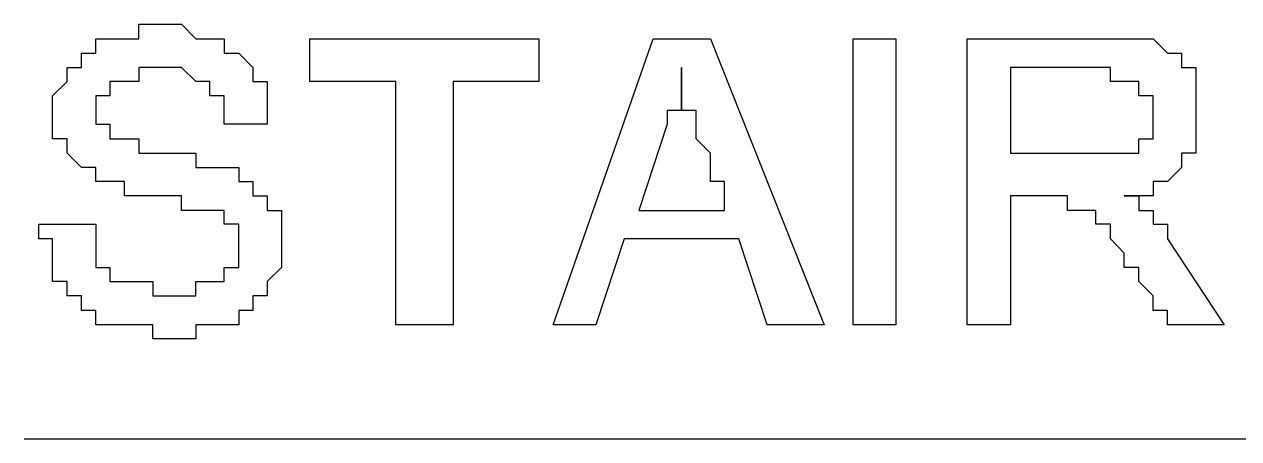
# Model space of a CAD drawing. Header units: inches. Extents: x -628 to 1537, y -1730 to 336.
# Drawn here: x 316.09 to 338.6, y -425.84 to -418.15 of the extents above; entities that cross this region are included whole.
import ezdxf

# ---------------------------------------------------------------- set-up
doc = ezdxf.new("R2010")
doc.units = ezdxf.units.IN
doc.layers.get('0').update_dxf_attribs({"linetype": 'CONTINUOUS'})

msp = doc.modelspace()

# ---------------------------------------------------------------- linework, layer by layer
at = {"color": 6}
for p, q in [((318.214, -418.424), (318.214, -418.155)), ((318.214, -418.155), (318.214, -418.155)), ((318.214, -418.155), (318.214, -418.155)), ((318.214, -418.155), (318.472, -418.155)), ((318.472, -418.155), (318.472, -418.155)), ((318.472, -418.155), (318.472, -418.155)), ((318.472, -418.155), (318.739, -418.155)), ((318.739, -418.155), (318.739, -418.155)), ((318.739, -418.155), (318.739, -418.155)), ((318.739, -418.155), (318.739, -418.155)), ((318.739, -418.155), (319.006, -418.155)), ((319.006, -418.155), (319.006, -418.155)), ((319.006, -418.155), (319.006, -418.155)), ((319.006, -418.155), (319.275, -418.424)), ((317.421, -418.692), (317.421, -418.424)), ((317.421, -418.424), (317.421, -418.424)), ((317.421, -418.424), (317.421, -418.424)), ((317.421, -418.424), (317.68, -418.424)), ((317.68, -418.424), (317.68, -418.424)), ((317.68, -418.424), (317.68, -418.424)), ((317.68, -418.424), (317.68, -418.424)), ((317.68, -418.424), (317.947, -418.424)), ((317.947, -418.424), (317.947, -418.424)), ((317.947, -418.424), (317.947, -418.424)), ((317.947, -418.424), (318.214, -418.424)), ((319.275, -418.424), (319.275, -418.424)), ((319.275, -418.424), (319.275, -418.424)), ((319.275, -418.424), (319.275, -418.424)), ((319.275, -418.424), (319.533, -418.424)), ((319.533, -418.424), (319.533, -418.424)), ((319.533, -418.424), (319.533, -418.424)), ((319.533, -418.424), (319.8, -418.424)), ((319.8, -418.424), (319.8, -418.424)), ((319.8, -418.424), (319.8, -418.424)), ((319.8, -418.424), (319.8, -418.424)), ((319.8, -418.424), (319.8, -418.692)), ((321.387, -419.216), (321.387, -418.424)), ((321.387, -418.424), (325.627, -418.424)), ((325.627, -418.424), (325.627, -419.216)), ((325.896, -423.726), (327.748, -418.424)), ((327.748, -418.424), (328.809, -418.424)), ((328.809, -418.424), (330.921, -423.726)), ((331.456, -423.726), (331.456, -418.424)), ((331.456, -418.424), (332.248, -418.424)), ((332.248, -418.424), (332.248, -423.726)), ((333.568, -423.726), (333.568, -418.424)), ((333.568, -418.424), (335.956, -418.424)), ((335.956, -418.424), (335.956, -418.424)), ((335.956, -418.424), (336.223, -418.424)), ((336.223, -418.424), (336.223, -418.424)), ((336.223, -418.424), (336.223, -418.424)), ((336.223, -418.424), (336.223, -418.424)), ((336.223, -418.424), (336.481, -418.424)), ((336.481, -418.424), (336.481, -418.424)), ((336.481, -418.424), (336.481, -418.424)), ((336.481, -418.424), (336.75, -418.424)), ((336.75, -418.424), (336.75, -418.424)), ((336.75, -418.424), (336.75, -418.424)), ((336.75, -418.424), (336.75, -418.424)), ((336.75, -418.424), (337.017, -418.424)), ((337.017, -418.424), (337.017, -418.424)), ((337.017, -418.424), (337.017, -418.424)), ((337.017, -418.424), (337.017, -418.424)), ((337.017, -418.424), (337.284, -418.692)), ((317.154, -418.959), (317.154, -418.692)), ((317.154, -418.692), (317.154, -418.692)), ((317.154, -418.692), (317.154, -418.692)), ((317.154, -418.692), (317.154, -418.692)), ((317.154, -418.692), (317.154, -418.692)), ((317.154, -418.692), (317.421, -418.692)), ((317.421, -418.692), (317.421, -418.692)), ((319.8, -418.692), (320.068, -418.692)), ((320.068, -418.692), (320.068, -418.692)), ((320.068, -418.692), (320.068, -418.692)), ((320.068, -418.692), (320.068, -418.692)), ((320.068, -418.692), (320.068, -418.692)), ((320.068, -418.692), (320.326, -418.959)), ((337.284, -418.692), (337.284, -418.692)), ((337.284, -418.692), (337.284, -418.692)), ((337.284, -418.692), (337.284, -418.692)), ((337.284, -418.692), (337.284, -418.692)), ((337.284, -418.692), (337.543, -418.692)), ((337.543, -418.692), (337.543, -418.959)), ((316.887, -419.216), (316.887, -418.959)), ((316.887, -418.959), (316.887, -418.959)), ((316.887, -418.959), (316.887, -418.959)), ((316.887, -418.959), (317.154, -418.959)), ((318.472, -418.959), (318.214, -418.959)), ((318.214, -418.959), (318.214, -418.959)), ((318.214, -418.959), (318.214, -418.959)), ((318.214, -418.959), (318.214, -419.216)), ((318.739, -418.959), (318.472, -418.959)), ((318.472, -418.959), (318.472, -418.959)), ((318.472, -418.959), (318.472, -418.959)), ((319.006, -418.959), (318.739, -418.959)), ((318.739, -418.959), (318.739, -418.959)), ((318.739, -418.959), (318.739, -418.959)), ((318.739, -418.959), (318.739, -418.959)), ((319.275, -419.216), (319.006, -418.959)), ((319.006, -418.959), (319.006, -418.959)), ((319.006, -418.959), (319.006, -418.959)), ((320.326, -418.959), (320.326, -418.959)), ((320.326, -418.959), (320.326, -418.959)), ((320.326, -418.959), (320.326, -418.959)), ((320.326, -418.959), (320.326, -418.959)), ((320.326, -418.959), (320.326, -419.216)), ((328.276, -419.216), (328.276, -418.959)), ((328.276, -418.959), (328.276, -418.959)), ((328.276, -418.959), (328.276, -419.216)), ((335.956, -418.959), (334.369, -418.959)), ((334.369, -418.959), (334.369, -420.543)), ((336.223, -418.959), (335.956, -418.959)), ((335.956, -418.959), (335.956, -418.959)), ((336.223, -419.216), (336.223, -418.959)), ((336.223, -418.959), (336.223, -418.959)), ((337.543, -418.959), (337.543, -418.959)), ((337.543, -418.959), (337.543, -418.959)), ((337.543, -418.959), (337.543, -418.959)), ((337.543, -418.959), (337.81, -418.959)), ((337.81, -418.959), (337.81, -419.216)), ((316.618, -419.484), (316.887, -419.216)), ((316.887, -419.216), (316.887, -419.216)), ((316.887, -419.216), (316.887, -419.216)), ((316.887, -419.216), (316.887, -419.216)), ((317.947, -419.216), (317.68, -419.216)), ((317.68, -419.216), (317.68, -419.216)), ((317.68, -419.216), (317.68, -419.216)), ((317.68, -419.216), (317.68, -419.484)), ((318.214, -419.216), (317.947, -419.216)), ((317.947, -419.216), (317.947, -419.216)), ((317.947, -419.216), (317.947, -419.216)), ((317.947, -419.216), (317.947, -419.216)), ((319.533, -419.216), (319.275, -419.216)), ((319.275, -419.216), (319.275, -419.216)), ((319.275, -419.216), (319.275, -419.216)), ((319.275, -419.216), (319.275, -419.216)), ((319.533, -419.484), (319.533, -419.216)), ((319.533, -419.216), (319.533, -419.216)), ((319.533, -419.216), (319.533, -419.216)), ((319.533, -419.216), (319.533, -419.216)), ((319.533, -419.216), (319.533, -419.216)), ((320.326, -419.216), (320.592, -419.216)), ((320.592, -419.216), (320.592, -419.216)), ((320.592, -419.216), (320.592, -419.216)), ((320.592, -419.216), (320.592, -419.484)), ((322.981, -419.216), (321.387, -419.216)), ((322.981, -423.726), (322.981, -419.216)), ((325.627, -419.216), (324.042, -419.216)), ((324.042, -419.216), (324.042, -423.726)), ((328.276, -419.484), (328.276, -419.216)), ((328.276, -419.216), (328.276, -419.216)), ((328.276, -419.216), (328.276, -419.216)), ((328.276, -419.216), (328.276, -419.216)), ((328.276, -419.216), (328.276, -419.216)), ((328.276, -419.216), (328.276, -419.216)), ((328.276, -419.216), (328.276, -419.216)), ((328.276, -419.216), (328.276, -419.484)), ((336.481, -419.216), (336.223, -419.216)), ((336.75, -419.216), (336.481, -419.216)), ((336.481, -419.216), (336.481, -419.216)), ((336.481, -419.216), (336.481, -419.216)), ((336.481, -419.216), (336.481, -419.216)), ((336.75, -419.484), (336.75, -419.216)), ((336.75, -419.216), (336.75, -419.216)), ((336.75, -419.216), (336.75, -419.216)), ((336.75, -419.216), (336.75, -419.216)), ((336.75, -419.216), (336.75, -419.216)), ((337.81, -419.216), (337.81, -419.216)), ((337.81, -419.216), (337.81, -419.216)), ((337.81, -419.216), (337.81, -419.216)), ((337.81, -419.216), (337.81, -419.484)), ((316.618, -419.751), (316.618, -419.484)), ((316.618, -419.484), (316.618, -419.484)), ((316.618, -419.484), (316.618, -419.484)), ((316.618, -419.484), (316.618, -419.484)), ((317.68, -419.484), (317.421, -419.484)), ((317.421, -419.484), (317.421, -419.484)), ((317.421, -419.484), (317.421, -419.751)), ((317.68, -419.484), (317.68, -419.484)), ((317.68, -419.484), (317.68, -419.484)), ((319.8, -419.484), (319.533, -419.484)), ((319.8, -420.009), (319.8, -419.484)), ((320.592, -419.484), (320.592, -419.484)), ((320.592, -419.484), (320.592, -419.484)), ((320.592, -419.484), (320.592, -419.484)), ((320.592, -419.484), (320.592, -419.751)), ((328.276, -419.751), (328.276, -419.484)), ((328.276, -419.484), (328.276, -419.484)), ((328.276, -419.484), (328.276, -419.484)), ((328.276, -419.484), (328.276, -419.484)), ((328.276, -419.484), (328.276, -419.484)), ((328.276, -419.484), (328.276, -419.484)), ((328.276, -419.484), (328.276, -419.484)), ((328.276, -419.484), (328.276, -419.751)), ((337.017, -419.484), (336.75, -419.484)), ((337.017, -419.751), (337.017, -419.484)), ((337.017, -419.484), (337.017, -419.484)), ((337.017, -419.484), (337.017, -419.484)), ((337.81, -419.484), (337.81, -419.484)), ((337.81, -419.484), (337.81, -419.484)), ((337.81, -419.484), (337.81, -419.751)), ((316.618, -420.009), (316.618, -419.751)), ((316.618, -419.751), (316.618, -419.751)), ((316.618, -419.751), (316.618, -419.751)), ((316.618, -419.751), (316.618, -419.751)), ((317.421, -419.751), (317.421, -419.751)), ((317.421, -419.751), (317.421, -419.751)), ((317.421, -419.751), (317.421, -420.009)), ((320.592, -419.751), (320.592, -419.751)), ((320.592, -419.751), (320.592, -419.751)), ((320.592, -419.751), (320.592, -420.009)), ((328.276, -419.751), (328.008, -419.751)), ((328.008, -419.751), (328.008, -419.751)), ((328.008, -419.751), (328.008, -419.751)), ((328.008, -419.751), (328.008, -420.009)), ((328.543, -419.751), (328.276, -419.751)), ((328.276, -419.751), (328.276, -419.751)), ((328.276, -419.751), (328.276, -419.751)), ((328.543, -420.009), (328.543, -419.751)), ((328.543, -419.751), (328.543, -419.751)), ((328.543, -419.751), (328.543, -419.751)), ((328.543, -419.751), (328.543, -419.751)), ((337.017, -420.009), (337.017, -419.751)), ((337.017, -419.751), (337.017, -419.751)), ((337.017, -419.751), (337.017, -419.751)), ((337.017, -419.751), (337.017, -419.751)), ((337.81, -419.751), (337.81, -419.751)), ((337.81, -419.751), (337.81, -419.751)), ((337.81, -419.751), (337.81, -419.751)), ((337.81, -419.751), (337.81, -419.751)), ((337.81, -419.751), (337.81, -420.009)), ((316.618, -420.276), (316.618, -420.009)), ((316.618, -420.009), (316.618, -420.009)), ((316.618, -420.009), (316.618, -420.009)), ((317.421, -420.009), (317.421, -420.009)), ((317.421, -420.009), (317.68, -420.009)), ((317.68, -420.009), (317.68, -420.009)), ((317.68, -420.009), (317.68, -420.009)), ((317.68, -420.009), (317.68, -420.276)), ((319.8, -420.009), (319.8, -420.009)), ((320.592, -420.009), (319.8, -420.009)), ((320.592, -420.009), (320.592, -420.009)), ((320.592, -420.009), (320.592, -420.009)), ((328.008, -420.009), (327.481, -421.604)), ((328.008, -420.009), (328.008, -420.009)), ((328.543, -420.276), (328.543, -420.009)), ((328.543, -420.009), (328.543, -420.009)), ((328.543, -420.009), (328.543, -420.009)), ((328.543, -420.009), (328.543, -420.009)), ((328.543, -420.009), (328.543, -420.009)), ((337.017, -420.276), (337.017, -420.009)), ((337.017, -420.009), (337.017, -420.009)), ((337.017, -420.009), (337.017, -420.009)), ((337.017, -420.009), (337.017, -420.009)), ((337.81, -420.009), (337.81, -420.009)), ((337.81, -420.009), (337.81, -420.009)), ((337.81, -420.009), (337.81, -420.276)), ((316.887, -420.276), (316.618, -420.276)), ((316.618, -420.276), (316.618, -420.276)), ((316.887, -420.543), (316.887, -420.276)), ((316.887, -420.276), (316.887, -420.276)), ((317.68, -420.276), (317.68, -420.276)), ((317.68, -420.276), (317.68, -420.276)), ((317.68, -420.276), (317.68, -420.276)), ((317.68, -420.276), (317.947, -420.276)), ((317.947, -420.276), (317.947, -420.276)), ((317.947, -420.276), (317.947, -420.276)), ((317.947, -420.276), (317.947, -420.276)), ((317.947, -420.276), (318.214, -420.276)), ((318.214, -420.276), (318.214, -420.276)), ((318.214, -420.276), (318.214, -420.276)), ((318.214, -420.276), (318.214, -420.543)), ((328.809, -420.543), (328.543, -420.276)), ((328.543, -420.276), (328.543, -420.276)), ((328.543, -420.276), (328.543, -420.276)), ((336.75, -420.543), (336.75, -420.276)), ((336.75, -420.276), (336.75, -420.276)), ((336.75, -420.276), (337.017, -420.276)), ((337.017, -420.276), (337.017, -420.276)), ((337.81, -420.276), (337.81, -420.276)), ((337.81, -420.276), (337.81, -420.276)), ((337.81, -420.276), (337.81, -420.276)), ((337.81, -420.276), (337.81, -420.543)), ((317.154, -420.812), (316.887, -420.543)), ((316.887, -420.543), (316.887, -420.543)), ((316.887, -420.543), (316.887, -420.543)), ((316.887, -420.543), (316.887, -420.543)), ((316.887, -420.543), (316.887, -420.543)), ((318.214, -420.543), (318.472, -420.543)), ((318.472, -420.543), (318.472, -420.543)), ((318.472, -420.543), (318.739, -420.543)), ((318.739, -420.543), (318.739, -420.543)), ((318.739, -420.543), (318.739, -420.543)), ((318.739, -420.543), (318.739, -420.543)), ((318.739, -420.543), (319.006, -420.543)), ((319.006, -420.543), (319.006, -420.543)), ((319.006, -420.543), (319.006, -420.543)), ((319.006, -420.543), (319.275, -420.543)), ((319.275, -420.543), (319.275, -420.543)), ((319.275, -420.543), (319.275, -420.543)), ((319.275, -420.543), (319.275, -420.812)), ((328.809, -421.071), (328.809, -420.543)), ((334.369, -420.543), (335.956, -420.543)), ((335.956, -420.543), (335.956, -420.543)), ((335.956, -420.543), (335.956, -420.543)), ((335.956, -420.543), (336.223, -420.543)), ((336.223, -420.543), (336.223, -420.543)), ((336.223, -420.543), (336.223, -420.543)), ((336.223, -420.543), (336.223, -420.543)), ((336.223, -420.543), (336.481, -420.543)), ((336.481, -420.543), (336.481, -420.543)), ((336.481, -420.543), (336.481, -420.543)), ((336.481, -420.543), (336.481, -420.543)), ((336.481, -420.543), (336.481, -420.543)), ((336.481, -420.543), (336.75, -420.543)), ((336.75, -420.543), (336.75, -420.543)), ((336.75, -420.543), (336.75, -420.543)), ((337.81, -420.543), (337.543, -420.543)), ((337.543, -420.543), (337.543, -420.812)), ((337.81, -420.543), (337.81, -420.543)), ((337.81, -420.543), (337.81, -420.543)), ((317.421, -420.812), (317.154, -420.812)), ((317.154, -420.812), (317.154, -420.812)), ((317.154, -420.812), (317.154, -420.812)), ((317.154, -420.812), (317.154, -420.812)), ((317.154, -420.812), (317.154, -420.812)), ((317.154, -420.812), (317.154, -420.812)), ((317.421, -421.071), (317.421, -420.812)), ((317.421, -420.812), (317.421, -420.812)), ((319.275, -420.812), (319.533, -420.812)), ((319.533, -420.812), (319.533, -420.812)), ((319.533, -420.812), (319.533, -420.812)), ((319.533, -420.812), (319.533, -420.812)), ((319.533, -420.812), (319.8, -420.812)), ((319.8, -420.812), (319.8, -420.812)), ((319.8, -420.812), (319.8, -420.812)), ((319.8, -420.812), (319.8, -420.812)), ((319.8, -420.812), (319.8, -420.812)), ((319.8, -420.812), (320.068, -420.812)), ((320.068, -420.812), (320.068, -421.071)), ((337.543, -420.812), (337.284, -421.071)), ((337.543, -420.812), (337.543, -420.812)), ((337.543, -420.812), (337.543, -420.812)), ((337.543, -420.812), (337.543, -420.812)), ((337.543, -420.812), (337.543, -420.812)), ((337.543, -420.812), (337.543, -420.812)), ((317.68, -421.071), (317.421, -421.071)), ((317.421, -421.071), (317.421, -421.071)), ((317.421, -421.071), (317.421, -421.071)), ((317.947, -421.071), (317.68, -421.071)), ((317.68, -421.071), (317.68, -421.071)), ((317.68, -421.071), (317.68, -421.071)), ((317.947, -421.338), (317.947, -421.071)), ((317.947, -421.071), (317.947, -421.071)), ((317.947, -421.071), (317.947, -421.071)), ((320.068, -421.071), (320.068, -421.071)), ((320.068, -421.071), (320.068, -421.071)), ((320.068, -421.071), (320.326, -421.071)), ((320.326, -421.071), (320.326, -421.071)), ((320.326, -421.071), (320.326, -421.071)), ((320.326, -421.071), (320.326, -421.338)), ((329.068, -421.071), (328.809, -421.071)), ((329.068, -421.604), (329.068, -421.071)), ((337.284, -421.071), (337.017, -421.071)), ((337.017, -421.071), (337.017, -421.071)), ((337.017, -421.071), (337.017, -421.071)), ((337.017, -421.071), (337.017, -421.338)), ((337.284, -421.071), (337.284, -421.071)), ((337.284, -421.071), (337.284, -421.071)), ((337.284, -421.071), (337.284, -421.071)), ((318.214, -421.338), (317.947, -421.338)), ((318.472, -421.338), (318.214, -421.338)), ((318.214, -421.338), (318.214, -421.338)), ((318.214, -421.338), (318.214, -421.338)), ((318.739, -421.338), (318.472, -421.338)), ((318.472, -421.338), (318.472, -421.338)), ((318.472, -421.338), (318.472, -421.338)), ((319.006, -421.338), (318.739, -421.338)), ((318.739, -421.338), (318.739, -421.338)), ((318.739, -421.338), (318.739, -421.338)), ((319.006, -421.604), (319.006, -421.338)), ((319.006, -421.338), (319.006, -421.338)), ((320.326, -421.338), (320.592, -421.338)), ((320.592, -421.338), (320.592, -421.338)), ((320.592, -421.338), (320.592, -421.338)), ((320.592, -421.338), (320.592, -421.338)), ((320.592, -421.338), (320.592, -421.604)), ((335.164, -421.338), (334.369, -421.338)), ((334.369, -421.338), (334.369, -423.726)), ((335.431, -421.338), (335.164, -421.338)), ((335.164, -421.338), (335.164, -421.338)), ((335.164, -421.338), (335.164, -421.338)), ((335.164, -421.338), (335.164, -421.338)), ((335.431, -421.604), (335.431, -421.338)), ((336.75, -421.338), (336.481, -421.338)), ((336.481, -421.338), (336.481, -421.338)), ((336.481, -421.338), (336.481, -421.338)), ((336.481, -421.338), (336.481, -421.338)), ((336.481, -421.338), (336.481, -421.338)), ((336.481, -421.338), (336.481, -421.338)), ((336.481, -421.338), (336.481, -421.338)), ((336.481, -421.338), (336.481, -421.338)), ((336.481, -421.338), (336.481, -421.338)), ((336.481, -421.338), (336.75, -421.338)), ((337.017, -421.338), (336.75, -421.338)), ((336.75, -421.338), (336.75, -421.338)), ((336.75, -421.338), (336.75, -421.338)), ((336.75, -421.338), (336.75, -421.338)), ((336.75, -421.338), (336.75, -421.338)), ((336.75, -421.338), (336.75, -421.604)), ((319.275, -421.604), (319.006, -421.604)), ((319.533, -421.604), (319.275, -421.604)), ((319.275, -421.604), (319.275, -421.604)), ((319.275, -421.604), (319.275, -421.604)), ((319.275, -421.604), (319.275, -421.604)), ((319.8, -421.604), (319.533, -421.604)), ((319.533, -421.604), (319.533, -421.604)), ((319.533, -421.604), (319.533, -421.604)), ((319.533, -421.604), (319.533, -421.604)), ((319.533, -421.604), (319.533, -421.604)), ((319.533, -421.604), (319.533, -421.604)), ((319.8, -421.863), (319.8, -421.604)), ((320.592, -421.604), (320.592, -421.604)), ((320.592, -421.604), (320.592, -421.604)), ((320.592, -421.604), (320.86, -421.604)), ((320.86, -421.604), (320.86, -421.863)), ((327.481, -421.604), (329.068, -421.604)), ((335.688, -421.604), (335.431, -421.604)), ((335.431, -421.604), (335.431, -421.604)), ((335.431, -421.604), (335.431, -421.604)), ((335.431, -421.604), (335.431, -421.604)), ((335.956, -421.604), (335.688, -421.604)), ((335.688, -421.604), (335.688, -421.604)), ((335.688, -421.604), (335.688, -421.604)), ((335.688, -421.604), (335.688, -421.604)), ((335.956, -421.863), (335.956, -421.604)), ((336.75, -421.604), (336.75, -421.604)), ((336.75, -421.604), (336.75, -421.604)), ((336.75, -421.604), (337.017, -421.604)), ((337.017, -421.604), (337.017, -421.604)), ((337.017, -421.604), (337.017, -421.863)), ((316.36, -422.13), (316.36, -421.863)), ((316.36, -421.863), (316.36, -421.863)), ((316.36, -421.863), (317.154, -421.863)), ((317.154, -421.863), (317.421, -421.863)), ((317.421, -421.863), (317.421, -422.13)), ((320.068, -421.863), (319.8, -421.863)), ((319.8, -421.863), (319.8, -421.863)), ((319.8, -421.863), (319.8, -421.863)), ((319.8, -421.863), (319.8, -421.863)), ((320.068, -422.13), (320.068, -421.863)), ((320.86, -421.863), (320.86, -421.863)), ((320.86, -421.863), (320.86, -421.863)), ((320.86, -421.863), (320.86, -421.863)), ((320.86, -421.863), (320.86, -422.13)), ((336.223, -421.863), (335.956, -421.863)), ((335.956, -421.863), (335.956, -421.863)), ((335.956, -421.863), (335.956, -421.863)), ((335.956, -421.863), (335.956, -421.863)), ((335.956, -421.863), (335.956, -421.863)), ((336.223, -422.13), (336.223, -421.863)), ((337.017, -421.863), (337.017, -421.863)), ((337.017, -421.863), (337.017, -421.863)), ((337.017, -421.863), (337.284, -421.863)), ((337.284, -421.863), (337.284, -422.13)), ((316.618, -422.13), (316.36, -422.13)), ((316.36, -422.13), (316.36, -422.13)), ((316.618, -422.397), (316.618, -422.13)), ((317.421, -422.13), (317.421, -422.13)), ((317.421, -422.13), (317.421, -422.13)), ((317.421, -422.13), (317.421, -422.397)), ((320.068, -422.397), (320.068, -422.13)), ((320.068, -422.13), (320.068, -422.13)), ((320.068, -422.13), (320.068, -422.13)), ((320.86, -422.13), (320.86, -422.13)), ((320.86, -422.13), (320.86, -422.13)), ((320.86, -422.13), (320.86, -422.13)), ((320.86, -422.13), (320.86, -422.397)), ((327.214, -422.13), (326.688, -423.726)), ((329.335, -422.13), (327.214, -422.13)), ((329.86, -423.726), (329.335, -422.13)), ((336.481, -422.397), (336.223, -422.13)), ((336.223, -422.13), (336.223, -422.13)), ((336.223, -422.13), (336.223, -422.13)), ((336.223, -422.13), (336.223, -422.13)), ((336.223, -422.13), (336.223, -422.13)), ((336.223, -422.13), (336.223, -422.13)), ((337.284, -422.13), (337.284, -422.13)), ((337.284, -422.13), (337.284, -422.13)), ((337.284, -422.13), (337.284, -422.13)), ((337.284, -422.13), (338.335, -423.726)), ((316.618, -422.664), (316.618, -422.397)), ((316.618, -422.397), (316.618, -422.397)), ((316.618, -422.397), (316.618, -422.397)), ((316.618, -422.397), (316.618, -422.397)), ((317.421, -422.397), (317.421, -422.397)), ((317.421, -422.397), (317.421, -422.397)), ((317.421, -422.397), (317.421, -422.397)), ((317.421, -422.397), (317.421, -422.664)), ((320.068, -422.664), (320.068, -422.397)), ((320.068, -422.397), (320.068, -422.397)), ((320.068, -422.397), (320.068, -422.397)), ((320.068, -422.397), (320.068, -422.397)), ((320.86, -422.397), (320.86, -422.397)), ((320.86, -422.397), (320.86, -422.397)), ((320.86, -422.397), (320.86, -422.397)), ((320.86, -422.397), (320.86, -422.664)), ((336.481, -422.664), (336.481, -422.397)), ((336.481, -422.397), (336.481, -422.397)), ((336.481, -422.397), (336.481, -422.397)), ((336.481, -422.397), (336.481, -422.397)), ((336.481, -422.397), (336.481, -422.397)), ((336.481, -422.397), (336.481, -422.397)), ((316.618, -422.924), (316.618, -422.664)), ((316.618, -422.664), (316.618, -422.664)), ((316.618, -422.664), (316.618, -422.664)), ((316.618, -422.664), (316.618, -422.664)), ((317.421, -422.664), (317.421, -422.664)), ((317.421, -422.664), (317.68, -422.664)), ((317.68, -422.664), (317.68, -422.664)), ((317.68, -422.664), (317.68, -422.664)), ((317.68, -422.664), (317.68, -422.664)), ((317.68, -422.664), (317.68, -422.924)), ((319.8, -422.924), (319.8, -422.664)), ((319.8, -422.664), (319.8, -422.664)), ((319.8, -422.664), (319.8, -422.664)), ((319.8, -422.664), (319.8, -422.664)), ((319.8, -422.664), (320.068, -422.664)), ((320.86, -422.664), (320.592, -422.924)), ((320.86, -422.664), (320.86, -422.664)), ((320.86, -422.664), (320.86, -422.664)), ((320.86, -422.664), (320.86, -422.664)), ((336.75, -422.664), (336.481, -422.664)), ((336.481, -422.664), (336.481, -422.664)), ((336.481, -422.664), (336.481, -422.664)), ((336.75, -422.924), (336.75, -422.664)), ((336.75, -422.664), (336.75, -422.664)), ((316.887, -422.924), (316.618, -422.924)), ((316.618, -422.924), (316.618, -422.924)), ((316.887, -423.192), (316.887, -422.924)), ((316.887, -422.924), (316.887, -422.924)), ((317.68, -422.924), (317.68, -422.924)), ((317.68, -422.924), (317.947, -422.924)), ((317.947, -422.924), (317.947, -422.924)), ((317.947, -422.924), (317.947, -422.924)), ((317.947, -422.924), (317.947, -422.924)), ((317.947, -422.924), (318.214, -422.924)), ((318.214, -422.924), (318.214, -422.924)), ((318.214, -422.924), (318.214, -422.924)), ((318.214, -422.924), (318.472, -422.924)), ((318.472, -422.924), (318.472, -423.192)), ((319.275, -423.192), (319.275, -422.924)), ((319.275, -422.924), (319.275, -422.924)), ((319.275, -422.924), (319.275, -422.924)), ((319.275, -422.924), (319.533, -422.924)), ((319.533, -422.924), (319.533, -422.924)), ((319.533, -422.924), (319.533, -422.924)), ((319.533, -422.924), (319.533, -422.924)), ((319.533, -422.924), (319.8, -422.924)), ((319.8, -422.924), (319.8, -422.924)), ((320.592, -422.924), (320.592, -422.924)), ((320.592, -422.924), (320.592, -422.924)), ((320.592, -422.924), (320.592, -422.924)), ((320.592, -422.924), (320.592, -423.192)), ((337.017, -423.192), (336.75, -422.924)), ((336.75, -422.924), (336.75, -422.924)), ((336.75, -422.924), (336.75, -422.924)), ((336.75, -422.924), (336.75, -422.924)), ((317.154, -423.192), (316.887, -423.192)), ((316.887, -423.192), (316.887, -423.192)), ((316.887, -423.192), (316.887, -423.192)), ((316.887, -423.192), (316.887, -423.192)), ((317.154, -423.459), (317.154, -423.192)), ((318.472, -423.192), (318.472, -423.192)), ((318.472, -423.192), (318.472, -423.192)), ((318.472, -423.192), (318.739, -423.192)), ((318.739, -423.192), (318.739, -423.192)), ((318.739, -423.192), (318.739, -423.192)), ((318.739, -423.192), (318.739, -423.192)), ((318.739, -423.192), (319.006, -423.192)), ((319.006, -423.192), (319.006, -423.192)), ((319.006, -423.192), (319.006, -423.192)), ((319.006, -423.192), (319.275, -423.192)), ((320.592, -423.192), (320.326, -423.192)), ((320.326, -423.192), (320.326, -423.192)), ((320.326, -423.192), (320.326, -423.459)), ((320.592, -423.192), (320.592, -423.192)), ((320.592, -423.192), (320.592, -423.192)), ((337.017, -423.459), (337.017, -423.192)), ((337.017, -423.192), (337.017, -423.192)), ((337.017, -423.192), (337.017, -423.192)), ((317.421, -423.459), (317.154, -423.459)), ((317.154, -423.459), (317.154, -423.459)), ((317.154, -423.459), (317.154, -423.459)), ((317.154, -423.459), (317.154, -423.459)), ((317.154, -423.459), (317.154, -423.459)), ((317.421, -423.726), (317.421, -423.459)), ((317.421, -423.459), (317.421, -423.459)), ((320.326, -423.459), (320.068, -423.459)), ((320.068, -423.459), (320.068, -423.459)), ((320.068, -423.459), (320.068, -423.459)), ((320.068, -423.459), (320.068, -423.726)), ((320.326, -423.459), (320.326, -423.459)), ((320.326, -423.459), (320.326, -423.459)), ((337.284, -423.459), (337.017, -423.459)), ((337.017, -423.459), (337.017, -423.459)), ((337.284, -423.726), (337.284, -423.459)), ((317.68, -423.726), (317.421, -423.726)), ((317.421, -423.726), (317.421, -423.726)), ((317.947, -423.726), (317.68, -423.726)), ((317.68, -423.726), (317.68, -423.726)), ((317.68, -423.726), (317.68, -423.726)), ((317.68, -423.726), (317.68, -423.726)), ((318.214, -423.726), (317.947, -423.726)), ((317.947, -423.726), (317.947, -423.726)), ((317.947, -423.726), (317.947, -423.726)), ((317.947, -423.726), (317.947, -423.726)), ((318.472, -423.726), (318.214, -423.726)), ((318.214, -423.726), (318.214, -423.726)), ((318.214, -423.726), (318.214, -423.726)), ((318.472, -423.984), (318.472, -423.726)), ((319.533, -423.726), (319.275, -423.726)), ((319.275, -423.726), (319.275, -423.726)), ((319.275, -423.726), (319.275, -423.726)), ((319.275, -423.726), (319.275, -423.984)), ((319.8, -423.726), (319.533, -423.726)), ((319.533, -423.726), (319.533, -423.726)), ((319.533, -423.726), (319.533, -423.726)), ((319.533, -423.726), (319.533, -423.726)), ((320.068, -423.726), (319.8, -423.726)), ((319.8, -423.726), (319.8, -423.726)), ((319.8, -423.726), (319.8, -423.726)), ((319.8, -423.726), (319.8, -423.726)), ((324.042, -423.726), (322.981, -423.726)), ((326.688, -423.726), (325.896, -423.726)), ((330.921, -423.726), (329.86, -423.726)), ((332.248, -423.726), (331.456, -423.726)), ((334.369, -423.726), (333.568, -423.726)), ((338.335, -423.726), (337.284, -423.726)), ((337.284, -423.726), (337.284, -423.726)), ((318.739, -423.984), (318.472, -423.984)), ((318.472, -423.984), (318.472, -423.984)), ((319.006, -423.984), (318.739, -423.984)), ((318.739, -423.984), (318.739, -423.984)), ((318.739, -423.984), (318.739, -423.984)), ((318.739, -423.984), (318.739, -423.984)), ((319.275, -423.984), (319.006, -423.984)), ((319.006, -423.984), (319.006, -423.984)), ((319.006, -423.984), (319.006, -423.984)), ((316.092, -425.838), (359.001, -425.838))]:
    msp.add_line(p, q, dxfattribs=at)

doc.saveas('drawing.dxf')
